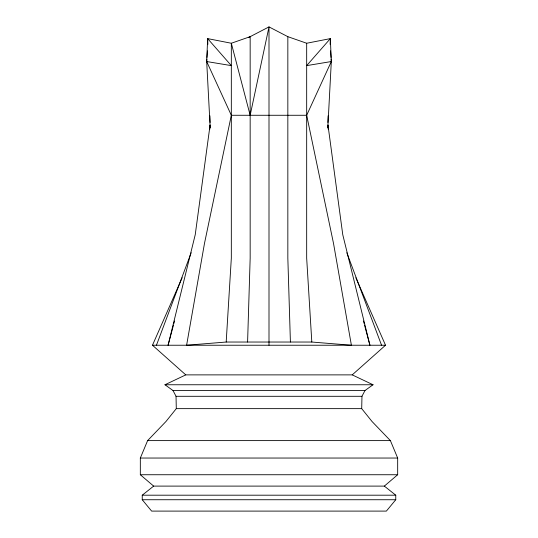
<?xml version="1.0" encoding="UTF-8"?>
<svg xmlns="http://www.w3.org/2000/svg" width="538" height="538" viewBox="0 0 538 538"><rect width="100%" height="100%" fill="white"/><g stroke="black" fill="none" stroke-linecap="round" stroke-linejoin="round"><path stroke-width="0.81" d="M384.347 486.103L397.669 474.738L397.669 458.04L390.393 440.609L372.014 421.483L361.711 408.638L361.966 396.298L364.993 390.527L373.036 384.757L352.229 374.878L185.771 374.878L164.964 384.757L173.007 390.527L176.034 396.298L176.289 408.638L165.986 421.483L147.607 440.609L140.331 458.04L140.331 474.738L153.653 486.103L384.347 486.103L395.76 495.195L395.76 499.735L386.371 511.1L151.629 511.1L142.24 499.735L142.24 495.195L153.653 486.103M327.898 122.489L328.086 115.818M247.594 342.034L250.163 258.166L250.163 36.665L269 26.9L287.837 36.665L306.673 43.248L330.352 38.615L331.314 61.54L327.803 127.836M330.137 44.331L330.352 38.615L306.673 65.623L331.314 61.54L331.146 59.079M210.197 127.836L206.686 61.54L207.648 38.615L231.327 43.248L250.163 36.665L248.717 37.505M206.854 59.079L206.686 61.54L231.327 115.273L204.487 243.405L186.605 345.235L226.189 342.034L231.327 258.166L231.327 43.248L250.163 115.273L269 26.9L269 345.235M206.969 57.438L207.419 50.881M209.793 129.187L210.089 124.998L195.233 234.702L168.085 345.235L173.485 325.046M173.915 323.432L174.561 321.011M156.444 345.235L191.192 252.732M185.771 374.878L152.476 345.235L182.153 277.769M226.189 342.034L311.811 342.034L351.395 345.235L333.513 243.405L306.673 115.273L331.314 61.54M352.229 374.878L385.524 345.235L355.847 277.769M231.327 115.273L306.673 115.273M152.476 345.235L385.524 345.235M164.964 384.757L373.036 384.757M173.007 390.527L364.993 390.527M176.034 396.298L361.966 396.298M176.289 408.638L361.711 408.638M147.607 440.609L390.393 440.609M140.331 458.04L397.669 458.04M140.331 474.738L397.669 474.738M142.24 495.195L395.76 495.195M142.24 499.735L395.76 499.735M206.686 61.54L231.327 65.623L207.648 38.615L207.863 44.331M346.808 252.732L381.556 345.235M363.439 321.011L364.085 323.432M364.515 325.046L369.915 345.235L342.767 234.702L327.965 124.991L328.207 129.187M330.581 50.881L331.031 57.438M311.811 342.034L306.673 258.166L306.673 43.248M290.406 342.034L287.837 258.166L287.837 36.665M209.914 115.818L210.102 122.489"/></g></svg>
